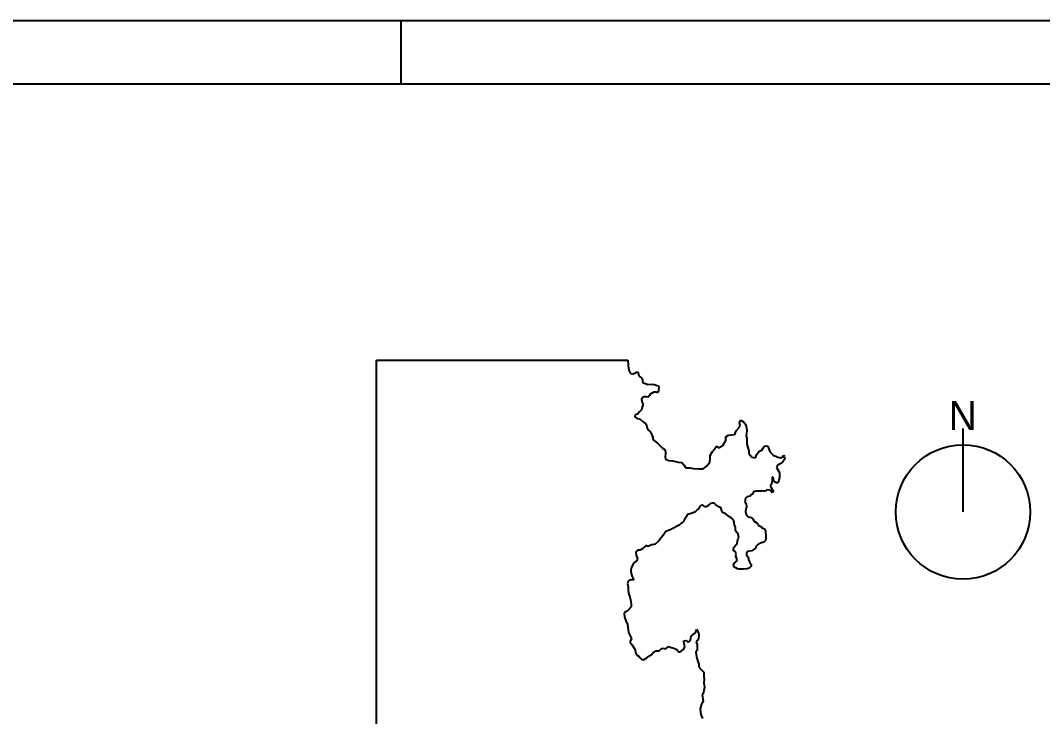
# Model space of a CAD drawing. Extents: x -1289 to 841, y -797 to 594.
# Drawn here: x -48.1 to 113.3, y -313 to -203 of the extents above; entities that cross this region are included whole.
import ezdxf

# ---------------------------------------------------------------- set-up
doc = ezdxf.new("R2010")
doc.units = 0
doc.header["$MEASUREMENT"] = 0
doc.layers.get('0').update_dxf_attribs({"linetype": 'CONTINUOUS'})
for name, color, linetype in [('CONTINENTE', 1, 'CONTINUOUS'), ('MARGEXT', 2, 'CONTINUOUS'), ('MARGINT', 6, 'CONTINUOUS')]:
    doc.layers.add(name, color=color, linetype=linetype)

msp = doc.modelspace()

# ---------------------------------------------------------------- linework, layer by layer
at = {"layer": 'CONTINENTE'}
for p, q in [((8.11011, -425.83406), (8.11011, -256.67077)), ((8.11011, -256.67077), (47.85208, -256.67077)), ((47.85208, -256.67077), (47.89258, -257.55184)), ((47.89258, -257.55184), (47.97946, -258.24619)), ((47.97946, -258.24619), (48.24012, -258.81035)), ((48.24012, -258.81035), (48.67455, -258.85375)), ((48.67455, -258.85375), (49.02209, -258.68016)), ((49.02209, -258.68016), (49.28274, -258.50657)), ((49.28274, -258.50657), (49.45651, -258.63676)), ((49.45651, -258.63676), (49.49996, -258.98394)), ((49.49996, -258.98394), (49.76061, -259.33111)), ((49.76061, -259.33111), (50.02127, -259.5047)), ((50.02127, -259.5047), (50.1516, -259.67829)), ((50.1516, -259.67829), (50.1516, -260.02546)), ((50.1516, -260.02546), (50.19504, -260.24245)), ((50.19504, -260.24245), (50.62947, -260.37264)), ((50.62947, -260.37264), (50.97701, -260.50283)), ((50.97701, -260.50283), (51.5852, -260.45943)), ((51.5852, -260.45943), (52.06307, -260.54623)), ((52.06307, -260.54623), (52.58438, -260.71981)), ((52.58438, -260.71981), (52.71471, -260.85001)), ((52.67127, -261.45756), (52.62783, -261.76134)), ((52.71471, -260.85001), (52.67127, -261.45756)), ((50.23848, -262.54249), (49.97783, -262.84627)), ((49.97783, -262.84627), (50.06471, -263.23684)), ((50.41225, -262.49909), (50.23848, -262.54249)), ((50.71635, -262.49909), (50.41225, -262.49909)), ((51.02045, -262.54249), (50.71635, -262.49909)), ((51.23766, -262.28211), (51.02045, -262.54249)), ((51.41143, -261.97833), (51.23766, -262.28211)), ((51.67209, -261.89153), (51.41143, -261.97833)), ((51.93274, -261.71795), (51.67209, -261.89153)), ((52.28029, -261.71795), (51.93274, -261.71795)), ((52.4975, -261.84814), (52.28029, -261.71795)), ((52.62783, -261.76134), (52.4975, -261.84814)), ((49.97783, -264.53875), (49.67373, -264.84253)), ((50.10815, -264.10478), (49.97783, -264.53875)), ((50.06471, -263.23684), (50.23848, -263.54062)), ((50.23848, -263.54062), (50.10815, -264.10478)), ((48.97864, -265.31989), (48.9352, -265.62367)), ((48.9352, -265.62367), (49.28274, -265.88405)), ((49.36963, -265.1897), (48.97864, -265.31989)), ((49.28274, -265.88405), (49.76061, -266.01424)), ((49.67373, -264.84253), (49.36963, -265.1897)), ((49.76061, -266.01424), (50.32537, -266.49161)), ((65.46934, -266.51296), (65.68656, -266.16578)), ((65.68656, -266.16578), (66.12098, -266.42616)), ((50.32537, -266.49161), (50.67291, -266.75199)), ((50.67291, -266.75199), (50.80323, -267.05577)), ((50.80323, -267.05577), (50.89012, -267.44634)), ((50.89012, -267.44634), (51.06389, -267.75012)), ((51.06389, -267.75012), (51.36799, -267.96711)), ((51.36799, -267.96711), (51.5852, -268.35768)), ((64.79177, -268.24884), (64.96554, -267.85826)), ((64.96554, -267.85826), (65.4259, -267.3375)), ((65.4259, -267.3375), (65.55623, -266.99032)), ((65.55623, -266.99032), (65.46934, -266.51296)), ((66.12098, -266.42616), (66.3382, -266.72994)), ((66.3382, -266.72994), (66.51197, -267.12052)), ((66.51197, -267.12052), (66.6423, -267.81487)), ((66.6423, -267.81487), (66.59885, -268.24884)), ((100.77877, -280.66064), (100.77877, -267.47251)), ((51.5852, -268.35768), (51.75897, -268.92184)), ((51.75897, -268.92184), (51.75897, -269.22562)), ((51.75897, -269.22562), (52.4975, -269.78978)), ((63.0975, -269.72433), (63.31472, -269.37716)), ((63.31472, -268.813), (63.7057, -268.55262)), ((63.31472, -269.37716), (63.31472, -268.813)), ((63.7057, -268.55262), (64.22701, -268.46582)), ((64.22701, -268.46582), (64.66144, -268.42243)), ((64.66144, -268.42243), (64.79177, -268.24884)), ((66.59885, -268.24884), (66.51197, -268.59601)), ((66.51197, -268.59601), (66.6423, -269.07338)), ((66.6423, -269.07338), (66.6423, -269.37716)), ((66.6423, -269.37716), (66.6423, -269.94132)), ((52.4975, -269.78978), (52.97537, -270.26715)), ((52.97537, -270.26715), (53.32291, -270.57093)), ((53.32291, -270.57093), (53.71389, -270.85265)), ((53.71389, -270.85265), (53.75734, -271.41681)), ((60.83849, -271.76399), (61.18603, -271.11304)), ((61.18603, -271.11304), (61.49013, -270.80926)), ((61.49013, -270.80926), (61.83767, -270.2451)), ((61.83767, -270.2451), (62.31554, -270.54888)), ((62.31554, -270.54888), (62.83685, -270.1583)), ((62.83685, -270.1583), (63.0975, -269.72433)), ((66.6423, -269.94132), (66.77263, -270.50548)), ((66.77263, -270.50548), (66.94639, -270.98285)), ((66.94639, -270.98285), (66.94639, -271.41681)), ((68.16279, -271.6338), (68.59722, -271.06964)), ((68.59722, -271.06964), (68.9882, -270.89605)), ((68.9882, -270.89605), (69.24885, -270.46208)), ((69.24885, -270.46208), (69.5964, -270.2017)), ((69.5964, -270.2017), (69.94394, -270.28849)), ((69.94394, -270.28849), (70.16115, -270.85265)), ((70.16115, -270.85265), (70.33492, -271.19983)), ((70.33492, -271.19983), (70.55214, -271.50361)), ((53.75734, -271.41681), (53.71389, -271.93758)), ((53.71389, -271.93758), (53.80078, -272.32815)), ((53.80078, -272.32815), (54.32209, -272.54514)), ((54.32209, -272.54514), (54.93029, -272.58853)), ((54.93029, -272.58853), (55.7557, -272.80552)), ((55.7557, -272.80552), (56.3639, -272.84892)), ((56.3639, -272.84892), (56.71143, -273.28288)), ((60.57783, -273.0659), (60.79504, -272.80552)), ((60.79504, -272.80552), (60.83849, -272.19796)), ((60.83849, -272.19796), (60.83849, -271.76399)), ((66.94639, -271.41681), (67.42426, -271.98098)), ((67.42426, -271.98098), (67.98902, -272.11117)), ((67.98902, -272.11117), (68.16279, -271.6338)), ((70.55214, -271.50361), (70.85623, -271.72059)), ((70.85623, -271.72059), (71.20377, -271.85079)), ((71.20377, -271.85079), (71.50787, -272.02437)), ((71.50787, -272.02437), (71.9423, -272.11117)), ((72.33328, -272.71872), (71.89886, -273.0659)), ((71.9423, -272.11117), (72.28984, -271.93758)), ((72.28984, -271.93758), (72.46361, -271.6772)), ((72.68083, -272.24136), (72.33328, -272.71872)), ((72.46361, -271.6772), (72.5505, -271.85079)), ((72.5505, -271.85079), (72.59394, -272.06777)), ((72.59394, -272.06777), (72.68083, -272.24136)), ((56.71143, -273.28288), (57.01553, -273.67346)), ((57.01553, -273.67346), (57.62373, -273.71685)), ((57.62373, -273.71685), (58.18849, -273.80365)), ((58.18849, -273.80365), (58.97045, -273.84704)), ((58.97045, -273.84704), (59.75242, -273.84704)), ((59.75242, -273.84704), (60.18685, -273.45647)), ((60.18685, -273.45647), (60.57783, -273.0659)), ((71.46443, -273.28288), (71.29066, -273.63006)), ((71.29066, -273.63006), (71.6382, -274.15082)), ((71.89886, -273.0659), (71.46443, -273.28288)), ((71.6382, -274.15082), (71.81197, -274.5414)), ((70.59558, -276.06029), (70.55214, -276.19048)), ((70.63902, -275.58292), (70.59558, -275.8867)), ((70.59558, -275.8867), (70.59558, -276.06029)), ((70.72591, -275.14895), (70.63902, -275.19235)), ((70.63902, -275.19235), (70.63902, -275.49613)), ((70.63902, -275.49613), (70.63902, -275.58292)), ((70.85623, -275.27915), (70.72591, -275.14895)), ((70.85623, -275.58292), (70.85623, -275.27915)), ((70.98656, -275.8867), (70.85623, -275.58292)), ((71.29066, -276.06029), (70.98656, -275.8867)), ((71.50787, -276.06029), (71.29066, -276.06029)), ((71.68164, -275.71311), (71.50787, -276.06029)), ((71.76853, -275.23575), (71.68164, -275.71311)), ((71.81197, -274.88857), (71.76853, -275.23575)), ((71.81197, -274.5414), (71.81197, -274.88857)), ((67.64148, -277.62258), (67.51115, -277.83957)), ((67.72836, -277.49239), (67.64148, -277.62258)), ((67.85869, -277.4056), (67.72836, -277.49239)), ((68.03246, -277.3622), (67.85869, -277.4056)), ((68.29312, -277.3622), (68.03246, -277.3622)), ((68.55377, -277.3622), (68.29312, -277.3622)), ((68.90131, -277.3622), (68.55377, -277.3622)), ((69.03164, -277.3188), (68.90131, -277.3622)), ((69.24885, -277.3622), (69.03164, -277.3188)), ((69.5964, -277.3622), (69.24885, -277.3622)), ((69.77017, -277.18861), (69.5964, -277.3622)), ((70.16115, -277.23201), (69.77017, -277.18861)), ((70.42181, -277.3188), (70.16115, -277.23201)), ((70.46525, -276.32067), (70.37836, -276.49426)), ((70.37836, -276.49426), (70.37836, -276.62445)), ((70.37836, -276.62445), (70.42181, -276.75464)), ((70.42181, -276.75464), (70.76935, -277.3622)), ((70.63902, -277.66598), (70.42181, -277.3188)), ((70.55214, -276.19048), (70.46525, -276.32067)), ((70.76935, -277.49239), (70.63902, -277.66598)), ((70.76935, -277.3622), (70.76935, -277.49239)), ((61.12508, -279.25815), (60.90787, -279.34495)), ((61.47262, -279.30155), (61.12508, -279.25815)), ((61.73328, -279.56193), (61.47262, -279.30155)), ((66.3382, -278.7943), (66.29476, -279.04117)), ((66.29476, -279.04117), (66.51197, -279.43174)), ((66.38164, -278.66411), (66.3382, -278.7943)), ((66.55541, -278.40373), (66.38164, -278.66411)), ((66.6423, -278.27353), (66.55541, -278.40373)), ((66.90295, -278.23014), (66.6423, -278.27353)), ((67.16361, -278.14334), (66.90295, -278.23014)), ((67.33738, -277.96976), (67.16361, -278.14334)), ((67.51115, -277.83957), (67.33738, -277.96976)), ((57.82344, -280.90724), (57.64967, -280.95064)), ((57.99721, -280.86384), (57.82344, -280.90724)), ((58.34475, -280.69025), (57.99721, -280.86384)), ((58.56196, -280.51667), (58.34475, -280.69025)), ((58.82262, -280.25628), (58.56196, -280.51667)), ((59.03983, -280.12609), (58.82262, -280.25628)), ((59.17016, -279.86571), (59.03983, -280.12609)), ((59.34393, -279.64873), (59.17016, -279.86571)), ((59.60459, -279.60533), (59.34393, -279.64873)), ((59.73491, -279.64873), (59.60459, -279.60533)), ((59.90869, -279.73552), (59.73491, -279.64873)), ((59.99557, -279.86571), (59.90869, -279.73552)), ((60.21278, -279.86571), (59.99557, -279.86571)), ((60.47344, -279.73552), (60.21278, -279.86571)), ((60.64721, -279.51854), (60.47344, -279.73552)), ((60.90787, -279.34495), (60.64721, -279.51854)), ((62.21115, -279.86571), (61.73328, -279.56193)), ((62.4718, -279.95251), (62.21115, -279.86571)), ((62.64557, -280.21289), (62.4718, -279.95251)), ((62.68902, -280.60346), (62.64557, -280.21289)), ((62.94967, -280.82045), (62.68902, -280.60346)), ((63.3841, -280.99403), (62.94967, -280.82045)), ((66.46853, -280.16949), (66.42508, -280.64686)), ((66.42508, -280.64686), (66.51197, -281.08083)), ((66.55541, -279.9959), (66.46853, -280.16949)), ((66.51197, -279.43174), (66.59885, -279.73552)), ((66.59885, -279.73552), (66.55541, -279.9959)), ((56.17262, -282.55632), (55.9554, -282.72991)), ((56.60704, -282.16575), (56.17262, -282.55632)), ((56.78082, -281.86197), (56.60704, -282.16575)), ((57.08491, -281.38461), (56.78082, -281.86197)), ((57.21524, -281.08083), (57.08491, -281.38461)), ((57.4759, -280.99403), (57.21524, -281.08083)), ((57.64967, -280.95064), (57.4759, -280.99403)), ((63.77508, -281.38461), (63.3841, -280.99403)), ((64.07918, -281.5148), (63.77508, -281.38461)), ((64.47016, -281.86197), (64.07918, -281.5148)), ((64.60049, -282.16575), (64.47016, -281.86197)), ((64.64394, -282.51293), (64.60049, -282.16575)), ((64.73082, -282.8601), (64.64394, -282.51293)), ((66.51197, -281.08083), (66.81607, -281.428)), ((66.81607, -281.428), (67.33738, -281.55819)), ((67.33738, -281.55819), (67.59803, -281.77518)), ((67.59803, -281.77518), (67.72836, -282.12235)), ((67.72836, -282.12235), (67.94558, -282.20915)), ((67.94558, -282.20915), (68.20623, -282.38274)), ((68.20623, -282.38274), (68.33656, -282.59972)), ((53.85719, -283.77144), (53.50965, -284.24881)), ((54.11785, -283.64125), (53.85719, -283.77144)), ((54.5218, -283.46766), (54.11785, -283.64125)), ((54.8259, -283.33747), (54.5218, -283.46766)), ((55.17344, -283.16388), (54.8259, -283.33747)), ((55.60786, -282.9035), (55.17344, -283.16388)), ((55.9554, -282.72991), (55.60786, -282.9035)), ((64.86115, -283.07709), (64.73082, -282.8601)), ((64.86115, -283.38087), (64.86115, -283.07709)), ((64.86115, -283.64125), (64.86115, -283.38087)), ((65.25213, -284.16201), (64.86115, -283.64125)), ((65.33902, -284.68277), (65.25213, -284.16201)), ((68.33656, -282.59972), (68.42345, -282.68651)), ((68.42345, -282.68651), (68.42345, -282.8167)), ((68.42345, -282.8167), (68.64066, -282.8601)), ((68.64066, -282.8601), (68.94476, -283.03369)), ((68.94476, -283.03369), (69.07508, -283.16388)), ((69.07508, -283.16388), (69.42263, -283.33747)), ((69.42263, -283.33747), (69.55295, -283.64125)), ((69.55295, -283.64125), (69.5964, -283.94503)), ((69.5964, -283.94503), (69.63984, -284.2922)), ((52.16293, -285.7677), (51.64161, -285.85449)), ((52.72768, -285.20354), (52.16293, -285.7677)), ((53.11866, -284.76957), (52.72768, -285.20354)), ((53.50965, -284.24881), (53.11866, -284.76957)), ((64.77426, -286.02808), (65.07836, -285.7677)), ((65.07836, -285.7677), (65.16525, -285.24694)), ((65.16525, -285.24694), (65.20869, -285.02995)), ((65.20869, -285.02995), (65.33902, -284.68277)), ((68.51033, -285.6809), (68.38, -285.8111)), ((68.94476, -285.55071), (68.51033, -285.6809)), ((69.33574, -285.46392), (68.94476, -285.55071)), ((69.55295, -285.16014), (69.33574, -285.46392)), ((69.63984, -284.76957), (69.55295, -285.16014)), ((69.63984, -284.2922), (69.63984, -284.76957)), ((49.42604, -286.67904), (49.0785, -286.93942)), ((49.0785, -286.93942), (49.16538, -287.59037)), ((49.81702, -286.67904), (49.42604, -286.67904)), ((49.94735, -286.59224), (49.81702, -286.67904)), ((50.20801, -286.41865), (49.94735, -286.59224)), ((50.42522, -286.24506), (50.20801, -286.41865)), ((50.59899, -286.07148), (50.42522, -286.24506)), ((50.68588, -285.98468), (50.59899, -286.07148)), ((50.98998, -286.11487), (50.68588, -285.98468)), ((51.16374, -286.07148), (50.98998, -286.11487)), ((51.33751, -285.94129), (51.16374, -286.07148)), ((51.64161, -285.85449), (51.33751, -285.94129)), ((64.51361, -286.41865), (64.60049, -286.24506)), ((64.51361, -286.80923), (64.51361, -286.41865)), ((64.81771, -286.93942), (64.51361, -286.80923)), ((64.60049, -286.24506), (64.77426, -286.02808)), ((64.94803, -287.37339), (64.81771, -286.93942)), ((64.90459, -287.63377), (64.94803, -287.37339)), ((66.68574, -286.89602), (66.59885, -287.1564)), ((66.59885, -287.1564), (66.59885, -287.50358)), ((67.07672, -286.85262), (66.68574, -286.89602)), ((67.42426, -286.80923), (67.07672, -286.85262)), ((67.98902, -286.37526), (67.42426, -286.80923)), ((68.11935, -286.07148), (67.98902, -286.37526)), ((68.38, -285.8111), (68.11935, -286.07148)), ((48.7744, -288.71869), (48.42686, -289.36965)), ((49.25227, -288.45831), (48.7744, -288.71869)), ((49.16538, -287.59037), (49.33915, -287.98094)), ((49.33915, -287.98094), (49.25227, -288.45831)), ((64.51361, -289.06587), (64.68738, -288.71869)), ((64.68738, -288.71869), (64.99147, -288.50171)), ((64.99147, -287.93755), (64.90459, -287.63377)), ((65.07836, -288.15453), (64.99147, -287.93755)), ((64.99147, -288.50171), (65.07836, -288.15453)), ((66.59885, -287.50358), (66.90295, -287.85075)), ((66.90295, -287.85075), (66.90295, -288.24133)), ((66.90295, -288.24133), (67.12016, -288.6753)), ((67.12016, -288.6753), (67.29394, -288.97907)), ((67.29394, -288.97907), (67.29394, -289.23946)), ((48.42686, -289.36965), (48.29653, -289.84701)), ((48.29653, -289.84701), (48.33997, -290.39766)), ((48.33997, -290.39766), (48.51374, -290.87503)), ((64.64394, -289.36965), (64.51361, -289.06587)), ((64.90459, -289.49984), (64.64394, -289.36965)), ((65.16525, -289.67342), (64.90459, -289.49984)), ((65.33902, -289.71682), (65.16525, -289.67342)), ((65.90377, -289.71682), (65.33902, -289.71682)), ((66.07754, -289.71682), (65.90377, -289.71682)), ((66.68574, -289.67342), (66.07754, -289.71682)), ((66.98984, -289.54323), (66.68574, -289.67342)), ((67.29394, -289.23946), (66.98984, -289.54323)), ((47.8621, -291.61278), (47.77522, -292.04675)), ((47.77522, -292.04675), (47.8621, -292.48072)), ((48.07932, -291.43919), (47.8621, -291.61278)), ((48.38342, -291.39579), (48.07932, -291.43919)), ((48.7744, -291.39579), (48.38342, -291.39579)), ((48.51374, -290.87503), (48.7744, -291.39579)), ((47.8621, -292.48072), (47.90555, -292.95808)), ((47.90555, -292.95808), (47.94899, -293.47885)), ((47.94899, -293.47885), (48.1662, -294.08641)), ((48.1662, -294.08641), (48.25309, -294.56377)), ((48.25309, -294.56377), (48.33997, -295.17133)), ((48.33997, -295.17133), (48.33997, -295.6487)), ((47.29735, -296.56003), (47.25391, -296.77702)), ((47.25391, -296.77702), (47.29735, -297.21099)), ((47.73178, -296.34305), (47.29735, -296.56003)), ((47.94899, -296.12606), (47.73178, -296.34305)), ((48.33997, -295.6487), (47.94899, -296.12606)), ((47.29735, -297.21099), (47.51456, -297.86194)), ((47.51456, -297.86194), (47.77522, -298.4695)), ((47.77522, -298.4695), (47.81866, -298.86007)), ((47.81866, -298.86007), (47.94899, -299.72801)), ((47.94899, -299.72801), (48.1662, -300.11858)), ((48.1662, -300.11858), (48.38342, -300.68274)), ((57.76703, -300.61303), (57.85391, -300.26585)), ((57.85391, -300.26585), (58.41867, -299.83188)), ((58.41867, -299.83188), (58.59244, -299.6149)), ((58.59244, -299.6149), (58.67932, -299.18093)), ((58.67932, -299.18093), (58.93998, -299.65829)), ((58.93998, -299.65829), (59.07031, -300.00547)), ((59.07031, -300.00547), (59.02686, -300.35265)), ((48.38342, -300.68274), (48.1662, -301.2469)), ((48.1662, -301.2469), (48.4703, -301.61116)), ((48.4703, -301.61116), (48.73096, -302.04513)), ((53.85719, -302.30551), (54.24817, -301.91494)), ((54.24817, -301.91494), (54.6826, -302.08853)), ((56.68096, -301.0036), (56.98506, -300.9602)), ((56.68096, -301.17719), (56.68096, -301.0036)), ((56.7244, -301.52436), (56.68096, -301.17719)), ((56.68096, -302.34891), (56.81129, -301.91494)), ((56.81129, -301.91494), (56.7244, -301.52436)), ((56.98506, -300.9602), (57.11539, -300.9602)), ((57.11539, -300.9602), (57.37604, -301.22059)), ((57.37604, -301.22059), (57.68014, -301.0036)), ((57.68014, -301.0036), (57.76703, -300.61303)), ((58.80965, -300.9602), (58.63588, -301.22059)), ((58.63588, -301.22059), (58.76621, -301.61116)), ((58.76621, -301.61116), (58.76621, -301.91494)), ((58.76621, -301.91494), (58.76621, -302.4791)), ((58.98342, -300.65642), (58.80965, -300.9602)), ((59.02686, -300.35265), (58.98342, -300.65642)), ((48.73096, -302.04513), (48.99161, -302.4357)), ((48.99161, -302.4357), (49.03506, -302.86967)), ((49.03506, -302.86967), (49.20882, -303.21685)), ((49.20882, -303.21685), (49.64325, -303.52062)), ((49.64325, -303.52062), (49.77358, -303.69421)), ((50.8162, -303.73761), (51.16374, -303.43383)), ((51.16374, -303.43383), (51.51129, -303.21685)), ((51.51129, -303.21685), (51.85883, -302.82627)), ((51.85883, -302.82627), (52.24981, -302.60929)), ((52.24981, -302.60929), (52.77112, -302.60929)), ((52.77112, -302.60929), (53.11866, -302.30551)), ((53.11866, -302.30551), (53.29243, -302.17532)), ((53.29243, -302.17532), (53.85719, -302.30551)), ((54.6826, -302.08853), (55.11702, -302.17532)), ((55.11702, -302.17532), (55.59489, -302.3923)), ((55.59489, -302.3923), (55.89899, -302.82627)), ((55.89899, -302.82627), (56.24654, -302.65269)), ((56.24654, -302.65269), (56.68096, -302.34891)), ((58.76621, -302.4791), (58.59244, -302.82627)), ((58.59244, -302.82627), (58.67932, -303.47723)), ((58.67932, -303.47723), (58.72277, -303.78101)), ((49.77358, -303.69421), (50.03424, -303.99799)), ((50.03424, -303.99799), (50.42522, -303.99799)), ((50.42522, -303.99799), (50.8162, -303.73761)), ((58.72277, -303.78101), (58.89654, -304.30177)), ((58.89654, -304.30177), (59.02686, -304.73574)), ((59.02686, -304.73574), (59.07031, -305.12631)), ((59.07031, -305.12631), (59.20063, -305.2999)), ((59.20063, -305.2999), (59.3744, -305.51689)), ((59.3744, -305.51689), (59.59162, -305.73387)), ((59.59162, -305.73387), (59.80883, -305.99425)), ((59.80883, -305.99425), (59.85227, -306.64521)), ((59.85227, -306.64521), (59.89572, -307.12257)), ((59.89572, -307.12257), (59.85227, -307.64334)), ((59.85227, -307.64334), (59.89572, -308.02467)), ((59.93916, -308.37184), (59.85227, -308.84921)), ((59.89572, -308.02467), (59.93916, -308.37184)), ((59.76539, -309.19638), (59.59162, -309.54356)), ((59.59162, -309.54356), (59.6785, -310.19452)), ((59.85227, -308.84921), (59.76539, -309.19638)), ((59.46129, -311.01906), (59.24408, -311.71341)), ((59.72195, -310.67188), (59.46129, -311.01906)), ((59.6785, -310.19452), (59.72195, -310.67188)), ((59.24408, -311.71341), (59.33096, -312.32097)), ((59.33096, -312.32097), (59.41785, -312.84173)), ((59.41785, -312.84173), (59.63506, -313.3191))]:
    msp.add_line(p, q, dxfattribs=at)
msp.add_circle((100.77877, -280.66064), 10.61536, dxfattribs=at)
at = {"layer": 'MARGEXT'}
for p, q in [((-644, -203), (197, -203)), ((12, -213), (12, -203))]:
    msp.add_line(p, q, dxfattribs=at)
at = {"layer": 'MARGINT'}
msp.add_line((-619, -213), (187, -213), dxfattribs=at)

# ---------------------------------------------------------------- texts
msp.add_text('N', height=4.6).set_placement((98.51081, -267.73926))

doc.saveas('drawing.dxf')
